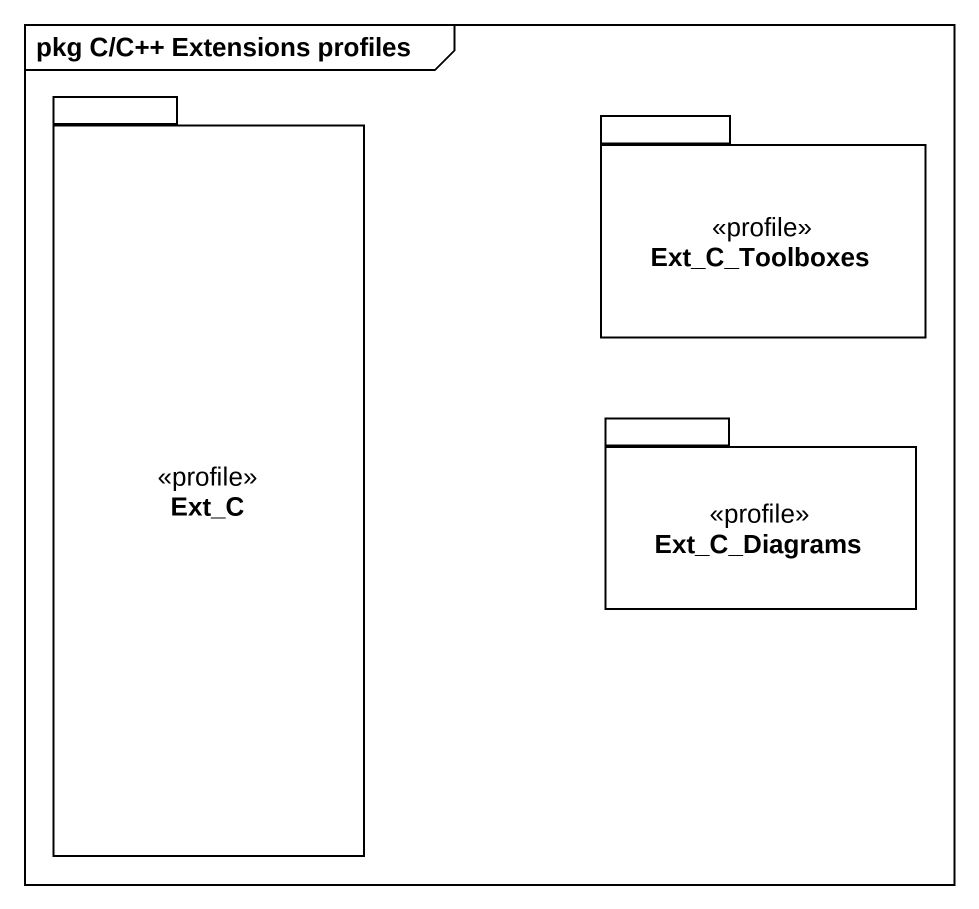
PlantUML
@startuml
mainframe pkg C/C++ Extensions profiles
package Ext_C <<profile>> {
}
package Ext_C_Toolboxes <<profile>> {
}
package Ext_C_Diagrams <<profile>> {
}
@enduml
